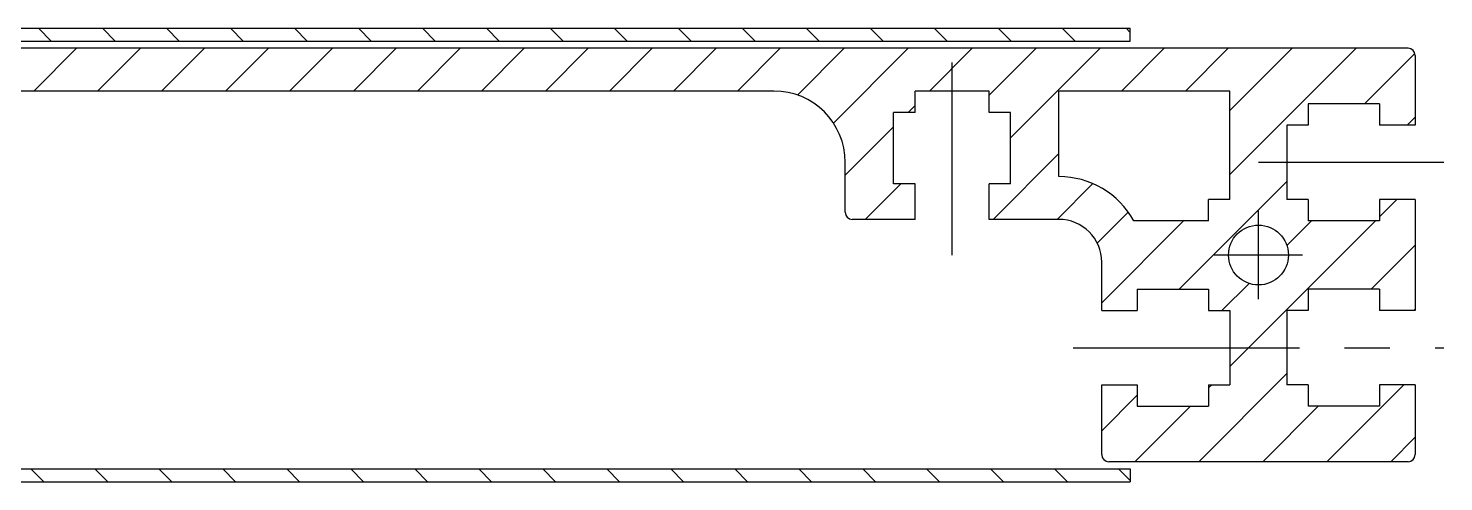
# Model space of a CAD drawing. Extents: x 0 to 1262, y -8 to 451.
# Drawn here: x 1112.9 to 1212.2, y 150.1 to 181.9 of the extents above; entities that cross this region are included whole.
import ezdxf

# ---------------------------------------------------------------- set-up
doc = ezdxf.new("R2010")
doc.units = 0
doc.header["$LTSCALE"] = 0.5
doc.linetypes.add('CENTER', pattern=[50.8, 31.75, -6.35, 6.35, -6.35])
for name, color, linetype in [('MSM_CENTER', 1, 'CENTER'), ('MSM_CONTINUOUS', 7, 'CONTINUOUS'), ('MSM_NARROW', 5, 'CONTINUOUS')]:
    doc.layers.add(name, color=color, linetype=linetype)

msp = doc.modelspace()

# ---------------------------------------------------------------- linework, layer by layer
at = {"layer": 'MSM_CENTER'}
for p, q in [((1177.695, 165.994), (1177.695, 179.514)), ((1212.195, 172.514), (1199.195, 172.514)), ((1199.195, 162.914), (1199.195, 169.114)), ((1202.295, 166.014), (1196.095, 166.014)), ((1186.195, 159.514), (1212.195, 159.514))]:
    msp.add_line(p, q, dxfattribs=at)
at = {"layer": 'MSM_CONTINUOUS'}
for p, q in [((890.195, 181.914), (1190.195, 181.914)), ((1190.195, 181.014), (1190.195, 181.914)), ((890.195, 181.014), (1190.195, 181.014)), ((1209.695, 180.514), (1090.695, 180.514)), ((1210.195, 180.014), (1210.195, 175.114)), ((1165.195, 177.514), (1110.195, 177.514)), ((1180.295, 177.514), (1175.095, 177.514)), ((1175.095, 176.014), (1175.095, 177.514)), ((1180.295, 176.014), (1180.295, 177.514)), ((1197.195, 177.514), (1185.195, 177.514)), ((1185.195, 171.514), (1185.195, 177.514)), ((1197.195, 169.914), (1197.195, 177.514)), ((1173.595, 171.014), (1173.595, 176.014)), ((1175.095, 176.014), (1173.595, 176.014)), ((1181.795, 176.014), (1180.295, 176.014)), ((1181.795, 171.014), (1181.795, 176.014)), ((1202.695, 176.614), (1202.695, 175.114)), ((1207.695, 176.614), (1202.695, 176.614)), ((1207.695, 176.614), (1207.695, 175.114)), ((1201.195, 175.114), (1201.195, 169.914)), ((1202.695, 175.114), (1201.195, 175.114)), ((1210.195, 175.114), (1207.695, 175.114)), ((1170.195, 169.014), (1170.195, 172.514)), ((1175.095, 171.014), (1173.595, 171.014)), ((1175.095, 168.514), (1175.095, 171.014)), ((1180.295, 168.514), (1180.295, 171.014)), ((1181.795, 171.014), (1180.295, 171.014)), ((1197.195, 169.914), (1195.695, 169.914)), ((1195.695, 168.414), (1195.695, 169.914)), ((1202.695, 169.914), (1201.195, 169.914)), ((1202.695, 169.914), (1202.695, 168.414)), ((1210.195, 169.914), (1207.695, 169.914)), ((1207.695, 169.914), (1207.695, 168.414)), ((1210.195, 169.914), (1210.195, 162.114)), ((1175.095, 168.514), (1170.695, 168.514)), ((1185.195, 168.514), (1180.295, 168.514)), ((1195.695, 168.414), (1190.448, 168.414)), ((1207.695, 168.414), (1202.695, 168.414)), ((1188.195, 162.114), (1188.195, 165.514)), ((1190.695, 163.614), (1190.695, 162.114)), ((1190.695, 163.614), (1195.695, 163.614)), ((1195.695, 163.614), (1195.695, 162.114)), ((1202.695, 163.614), (1202.695, 162.114)), ((1207.695, 163.614), (1202.695, 163.614)), ((1207.695, 163.614), (1207.695, 162.114)), ((1188.195, 162.114), (1190.695, 162.114)), ((1195.695, 162.114), (1197.195, 162.114)), ((1197.195, 162.114), (1197.195, 156.914)), ((1201.195, 162.114), (1201.195, 156.914)), ((1202.695, 162.114), (1201.195, 162.114)), ((1210.195, 162.114), (1207.695, 162.114)), ((1188.195, 152.014), (1188.195, 156.914)), ((1188.195, 156.914), (1190.695, 156.914)), ((1190.695, 156.914), (1190.695, 155.414)), ((1195.695, 156.914), (1195.695, 155.414)), ((1195.695, 156.914), (1197.195, 156.914)), ((1202.695, 156.914), (1201.195, 156.914)), ((1202.695, 156.914), (1202.695, 155.414)), ((1210.195, 156.914), (1207.695, 156.914)), ((1207.695, 156.914), (1207.695, 155.414)), ((1210.195, 156.914), (1210.195, 152.014)), ((1190.695, 155.414), (1195.695, 155.414)), ((1207.695, 155.414), (1202.695, 155.414)), ((890.195, 151.014), (1190.195, 151.014)), ((1209.695, 151.514), (1188.695, 151.514)), ((1190.195, 151.014), (1190.195, 150.114)), ((890.195, 150.114), (1190.195, 150.114))]:
    msp.add_line(p, q, dxfattribs=at)
msp.add_circle((1199.195, 166.014), 2.1, dxfattribs=at)
for centre, radius, start, end in [((1209.695, 180.014), 0.5, 0, 90), ((1165.195, 172.514), 5, 0, 90), ((1185.195, 165.514), 6, 28.90333, 90), ((1170.695, 169.014), 0.5, 180, 270), ((1185.195, 165.514), 3, 0, 90), ((1188.695, 152.014), 0.5, 180, 270), ((1209.695, 152.014), 0.5, 270, 0)]:
    msp.add_arc(centre, radius, start, end, dxfattribs=at)
at = {"layer": 'MSM_NARROW'}
for p, q in [((1114.48, 181.014), (1113.58, 181.914)), ((1118.97, 181.014), (1118.07, 181.914)), ((1123.46, 181.014), (1122.56, 181.914)), ((1127.95, 181.014), (1127.05, 181.914)), ((1132.44, 181.014), (1131.54, 181.914)), ((1136.93, 181.014), (1136.03, 181.914)), ((1141.421, 181.014), (1140.521, 181.914)), ((1145.911, 181.014), (1145.011, 181.914)), ((1150.401, 181.014), (1149.501, 181.914)), ((1154.891, 181.014), (1153.991, 181.914)), ((1159.381, 181.014), (1158.481, 181.914)), ((1163.871, 181.014), (1162.971, 181.914)), ((1168.361, 181.014), (1167.461, 181.914)), ((1172.851, 181.014), (1171.951, 181.914)), ((1177.342, 181.014), (1176.442, 181.914)), ((1181.832, 181.014), (1180.932, 181.914)), ((1186.322, 181.014), (1185.422, 181.914)), ((1190.195, 181.631), (1189.912, 181.914)), ((1113.244, 177.514), (1116.244, 180.514)), ((1117.734, 177.514), (1120.734, 180.514)), ((1122.224, 177.514), (1125.224, 180.514)), ((1126.714, 177.514), (1129.714, 180.514)), ((1131.204, 177.514), (1134.204, 180.514)), ((1135.694, 177.514), (1138.694, 180.514)), ((1140.185, 177.514), (1143.185, 180.514)), ((1144.675, 177.514), (1147.675, 180.514)), ((1149.165, 177.514), (1152.165, 180.514)), ((1153.655, 177.514), (1156.655, 180.514)), ((1158.145, 177.514), (1161.145, 180.514)), ((1162.635, 177.514), (1165.635, 180.514)), ((1166.845, 177.234), (1170.125, 180.514)), ((1169.369, 175.268), (1174.616, 180.514)), ((1176.106, 177.514), (1179.106, 180.514)), ((1180.295, 177.214), (1183.596, 180.514)), ((1181.795, 174.224), (1188.086, 180.514)), ((1189.576, 177.514), (1192.576, 180.514)), ((1194.066, 177.514), (1197.066, 180.514)), ((1197.195, 176.153), (1201.556, 180.514)), ((1197.195, 171.663), (1206.046, 180.514)), ((1206.637, 176.614), (1210.176, 180.153)), ((1174.606, 176.014), (1175.095, 176.504)), ((1170.195, 171.604), (1173.595, 175.004)), ((1209.627, 175.114), (1210.195, 175.683)), ((1180.576, 168.514), (1185.195, 173.134)), ((1171.596, 168.514), (1174.096, 171.014)), ((1185.066, 168.514), (1187.574, 171.023)), ((1193.637, 163.614), (1201.195, 171.173)), ((1207.695, 168.693), (1208.917, 169.914)), ((1187.885, 166.843), (1190.063, 169.022)), ((1188.195, 162.663), (1193.946, 168.414)), ((1197.195, 158.193), (1207.417, 168.414)), ((1201.188, 166.676), (1202.927, 168.414)), ((1207.107, 163.614), (1210.195, 166.703)), ((1196.627, 162.114), (1198.534, 164.021)), ((1210.097, 162.114), (1210.195, 162.213)), ((1195.007, 151.514), (1201.195, 157.703)), ((1188.195, 153.683), (1190.695, 156.183)), ((1195.695, 156.693), (1195.917, 156.914)), ((1203.987, 151.514), (1209.387, 156.914)), ((1190.517, 151.514), (1194.417, 155.414)), ((1199.497, 151.514), (1203.397, 155.414)), ((1208.477, 151.514), (1210.195, 153.232)), ((1113.949, 150.114), (1113.049, 151.014)), ((1118.439, 150.114), (1117.539, 151.014)), ((1122.929, 150.114), (1122.029, 151.014)), ((1127.419, 150.114), (1126.519, 151.014)), ((1131.909, 150.114), (1131.009, 151.014)), ((1136.4, 150.114), (1135.5, 151.014)), ((1140.89, 150.114), (1139.99, 151.014)), ((1145.38, 150.114), (1144.48, 151.014)), ((1149.87, 150.114), (1148.97, 151.014)), ((1154.36, 150.114), (1153.46, 151.014)), ((1158.85, 150.114), (1157.95, 151.014)), ((1163.34, 150.114), (1162.44, 151.014)), ((1167.83, 150.114), (1166.93, 151.014)), ((1172.321, 150.114), (1171.421, 151.014)), ((1176.811, 150.114), (1175.911, 151.014)), ((1181.301, 150.114), (1180.401, 151.014)), ((1185.791, 150.114), (1184.891, 151.014)), ((1190.195, 150.2), (1189.381, 151.014))]:
    msp.add_line(p, q, dxfattribs=at)

doc.saveas('drawing.dxf')
